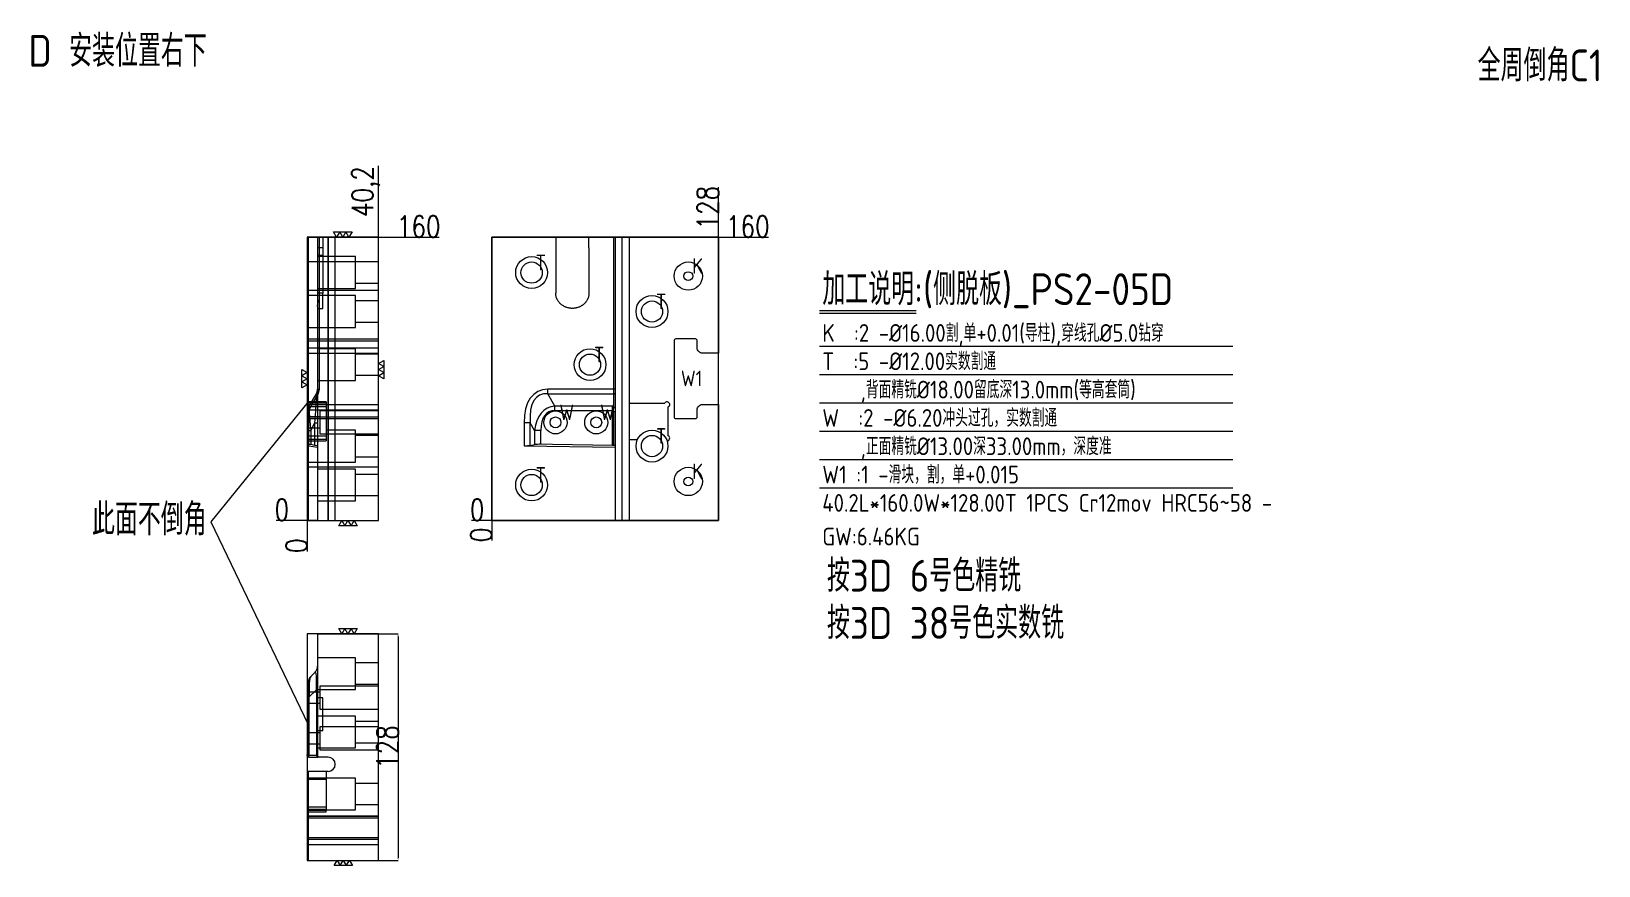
# Model space of a CAD drawing. Header units: millimetres. Extents: x 10707 to 11593, y 29039 to 29510.
import ezdxf

# ---------------------------------------------------------------- set-up
doc = ezdxf.new("R2010")
doc.units = ezdxf.units.MM
doc.linetypes.add('DASHED', pattern=[0])
doc.layers.add('DIE', color=20, linetype='Continuous', lineweight=20)
doc.layers.add('DIM', color=4, linetype='Continuous', lineweight=20)
doc.layers.add('PS2', color=7, linetype='Continuous')
doc.layers.add('PS2_W', color=1, linetype='Continuous')
doc.styles.add('gbenor', font='gbenor.shx', dxfattribs={"bigfont": 'gbcbig.shx'})
doc.styles.add('TXT', font='txt.shx', dxfattribs={"width": 0.8, "bigfont": 'ctxt.shx'})
doc.dimstyles.new('零件', dxfattribs={"dimscale": 1.5, "dimtxt": 8, "dimasz": 1, "dimexe": 0, "dimexo": 0, "dimgap": 0, "dimtad": 1, "dimtxsty": 'TXT', "dimcen": 0, "dimclrd": 252, "dimclre": 252, "dimclrt": 4, "dimazin": 3, "dimtp": 0.001, "dimtm": 0.001, "dimtfac": 1, "dimtmove": 0, "dimatfit": 3, "dimlwd": 5, "dimlwe": 5})

# ---------------------------------------------------------------- blocks, each defined once
blk = doc.blocks.new('*D1107')
at = {"layer": 'Defpoints', "color": 0}
for p in [(10903.45, 29393.58), (10914.55, 29393.58), (10863.25, 29233.58)]:
    blk.add_point(p, dxfattribs=at)
at = {"layer": 'DIM', "color": 252, "lineweight": 5}
blk.add_line((10903.45, 29393.58), (10937.86, 29393.58), dxfattribs=at)
at = {"layer": 'DIM', "color": 4, "lineweight": 5, "insert": (10926.2, 29399.58), "char_height": 12, "attachment_point": 5, "style": 'TXT'}
blk.add_mtext('160', dxfattribs=at)
blk = doc.blocks.new('*D1108')
at = {"layer": 'Defpoints', "color": 0}
for p in [(10852.15, 29233.58), (10863.25, 29233.58), (10863.25, 29233.58)]:
    blk.add_point(p, dxfattribs=at)
at = {"layer": 'DIM', "color": 252, "lineweight": 5}
blk.add_line((10863.25, 29233.58), (10845.75, 29233.58), dxfattribs=at)
at = {"layer": 'DIM', "color": 4, "lineweight": 5, "insert": (10848.95, 29239.58), "char_height": 12, "attachment_point": 5, "style": 'TXT'}
blk.add_mtext('0', dxfattribs=at)
blk = doc.blocks.new('*D1109')
at = {"layer": 'Defpoints', "color": 0}
for p in [(10863.25, 29233.58), (10863.25, 29233.58), (10863.25, 29222.48)]:
    blk.add_point(p, dxfattribs=at)
at = {"layer": 'DIM', "color": 252, "lineweight": 5}
blk.add_line((10863.25, 29233.58), (10863.25, 29216.08), dxfattribs=at)
at = {"layer": 'DIM', "color": 4, "lineweight": 5, "insert": (10857.25, 29219.28), "char_height": 12, "attachment_point": 5, "rotation": 90, "style": 'TXT'}
blk.add_mtext('0', dxfattribs=at)
blk = doc.blocks.new('*D1110')
at = {"layer": 'Defpoints', "color": 0}
for p in [(10903.45, 29404.68), (10903.45, 29393.58), (10863.25, 29233.58)]:
    blk.add_point(p, dxfattribs=at)
at = {"layer": 'DIM', "color": 252, "lineweight": 5}
for p, q in [((10903.45, 29401.68), (10903.45, 29433.94)), ((10903.45, 29398.68), (10903.45, 29401.68)), ((10903.45, 29393.58), (10903.45, 29398.68))]:
    blk.add_line(p, q, dxfattribs=at)
at = {"layer": 'DIM', "color": 4, "lineweight": 5, "insert": (10896.3, 29419.31), "char_height": 12, "attachment_point": 5, "rotation": 90, "style": 'TXT'}
blk.add_mtext('40,2', dxfattribs=at)
blk = doc.blocks.new('*D1111')
at = {"layer": 'Defpoints', "color": 0}
for p in [(10903.45, 29169.58), (10903.45, 29041.58), (10914.55, 29041.58)]:
    blk.add_point(p, dxfattribs=at)
at = {"layer": 'DIM', "color": 252, "lineweight": 5}
for p, q in [((10903.45, 29169.58), (10914.55, 29169.58)), ((10914.55, 29168.08), (10914.55, 29043.08)), ((10903.45, 29041.58), (10914.55, 29041.58))]:
    blk.add_line(p, q, dxfattribs=at)
at = {"layer": 'DIM', "color": 252}
for points in [[(10914.8, 29168.08), (10914.3, 29168.08), (10914.55, 29169.58)], [(10914.3, 29043.08), (10914.8, 29043.08), (10914.55, 29041.58)]]:
    blk.add_solid(points, dxfattribs=at)
at = {"layer": 'DIM', "color": 4, "lineweight": 5, "insert": (10908.55, 29105.58), "char_height": 12, "attachment_point": 5, "rotation": 90, "style": 'TXT'}
blk.add_mtext('128', dxfattribs=at)
blk = doc.blocks.new('*D1112')
at = {"layer": 'Defpoints', "color": 0}
for p in [(11095.45, 29393.58), (11100.45, 29393.58), (10967.45, 29233.58)]:
    blk.add_point(p, dxfattribs=at)
at = {"layer": 'DIM', "color": 252, "lineweight": 5}
blk.add_line((11095.45, 29393.58), (11123.76, 29393.58), dxfattribs=at)
at = {"layer": 'DIM', "color": 4, "lineweight": 5, "insert": (11112.1, 29399.58), "char_height": 12, "attachment_point": 5, "style": 'TXT'}
blk.add_mtext('160', dxfattribs=at)
blk = doc.blocks.new('*D1113')
at = {"layer": 'Defpoints', "color": 0}
for p in [(10962.45, 29233.58), (10967.45, 29233.58), (10967.45, 29233.58)]:
    blk.add_point(p, dxfattribs=at)
at = {"layer": 'DIM', "color": 252, "lineweight": 5}
blk.add_line((10967.45, 29233.58), (10956.05, 29233.58), dxfattribs=at)
at = {"layer": 'DIM', "color": 4, "lineweight": 5, "insert": (10959.25, 29239.58), "char_height": 12, "attachment_point": 5, "style": 'TXT'}
blk.add_mtext('0', dxfattribs=at)
blk = doc.blocks.new('*D1114')
at = {"layer": 'Defpoints', "color": 0}
for p in [(10967.45, 29233.58), (10967.45, 29233.58), (10967.45, 29228.58)]:
    blk.add_point(p, dxfattribs=at)
at = {"layer": 'DIM', "color": 252, "lineweight": 5}
blk.add_line((10967.45, 29233.58), (10967.45, 29222.18), dxfattribs=at)
at = {"layer": 'DIM', "color": 4, "lineweight": 5, "insert": (10961.45, 29225.38), "char_height": 12, "attachment_point": 5, "rotation": 90, "style": 'TXT'}
blk.add_mtext('0', dxfattribs=at)
blk = doc.blocks.new('*D1115')
at = {"layer": 'Defpoints', "color": 0}
for p in [(11095.45, 29398.58), (11095.45, 29393.58), (10967.45, 29233.58)]:
    blk.add_point(p, dxfattribs=at)
at = {"layer": 'DIM', "color": 252, "lineweight": 5}
blk.add_line((11095.45, 29393.58), (11095.45, 29421.9), dxfattribs=at)
at = {"layer": 'DIM', "color": 4, "lineweight": 5, "insert": (11089.45, 29410.24), "char_height": 12, "attachment_point": 5, "rotation": 90, "style": 'TXT'}
blk.add_mtext('128', dxfattribs=at)

msp = doc.modelspace()

# ---------------------------------------------------------------- linework, layer by layer
at = {"layer": 'DIE', "color": 4, "linetype": 'Continuous', "lineweight": 5, "ltscale": 0.2}
for p, q in [((10863.747, 29300.532), (10808.792, 29232.696)), ((10808.792, 29232.696), (10863.747, 29118.272))]:
    msp.add_line(p, q, dxfattribs=at)
at = {"layer": 'DIE', "color": 1, "linetype": 'Continuous', "lineweight": 5}
for points in [[(10888.544, 29396.583), (10886.812, 29393.583), (10885.08, 29396.583), (10883.348, 29393.583), (10881.616, 29396.583), (10879.883, 29393.583), (10878.151, 29396.583), (10888.544, 29396.583)], [(10860.247, 29318.779), (10863.247, 29317.047), (10860.247, 29315.315), (10863.247, 29313.583), (10860.247, 29311.851), (10863.247, 29310.119), (10860.247, 29308.387), (10860.247, 29318.779)], [(10906.448, 29313.583), (10903.448, 29315.315), (10906.448, 29317.047), (10903.448, 29318.779), (10906.448, 29320.511), (10903.448, 29322.243), (10906.448, 29323.975), (10906.448, 29313.583)], [(10881.076, 29230.583), (10882.808, 29233.583), (10884.541, 29230.583), (10886.273, 29233.583), (10888.005, 29230.583), (10889.737, 29233.583), (10891.469, 29230.583), (10881.076, 29230.583)], [(10891.469, 29172.583), (10889.737, 29169.583), (10888.005, 29172.583), (10886.273, 29169.583), (10884.541, 29172.583), (10882.808, 29169.583), (10881.076, 29172.583), (10891.469, 29172.583)], [(10878.401, 29038.583), (10880.133, 29041.583), (10881.866, 29038.583), (10883.598, 29041.583), (10885.33, 29038.583), (10887.062, 29041.583), (10888.794, 29038.583), (10878.401, 29038.583)]]:
    msp.add_lwpolyline(points, close=True, dxfattribs=at)
at = {"layer": 'DIM', "color": 8, "linetype": 'Continuous', "lineweight": 5}
for p, q in [((11152.648, 29352.083), (11207.08, 29352.083)), ((11152.648, 29350.583), (11207.08, 29350.583)), ((11152.648, 29332.083), (11385.928, 29332.083)), ((11152.648, 29316.083), (11385.928, 29316.083)), ((11152.648, 29300.083), (11385.928, 29300.083)), ((11152.648, 29284.083), (11385.928, 29284.083)), ((11152.648, 29268.083), (11385.928, 29268.083)), ((11152.648, 29252.083), (11385.928, 29252.083))]:
    msp.add_line(p, q, dxfattribs=at)
at = {"layer": 'DIM', "color": 252, "linetype": 'DASHED', "lineweight": 5, "ltscale": 0.492468}
for points in [[(10863.247, 29233.583), (10903.448, 29233.583), (10903.448, 29393.583), (10863.247, 29393.583)], [(10863.247, 29041.583), (10903.448, 29041.583), (10903.448, 29169.583), (10863.247, 29169.583)]]:
    msp.add_lwpolyline(points, close=True, dxfattribs=at)
at = {"layer": 'DIM', "color": 252, "linetype": 'DASHED', "lineweight": 5}
msp.add_lwpolyline([(10967.448, 29393.583), (10967.448, 29233.583), (11095.448, 29233.583), (11095.448, 29393.583)], close=True, dxfattribs=at)
at = {"layer": 'PS2', "color": 2, "linetype": 'Continuous', "lineweight": 5}
for p, q in [((10863.747, 29393.583), (10869.098, 29393.583)), ((10863.747, 29393.583), (10863.747, 29299.739)), ((10869.097, 29393.583), (10903.448, 29393.583)), ((10869.097, 29393.583), (10869.097, 29360.119)), ((10903.448, 29233.583), (10903.448, 29393.583)), ((10967.448, 29393.583), (11095.448, 29393.583)), ((10967.448, 29233.583), (10967.448, 29393.583)), ((11095.448, 29393.583), (11095.448, 29328.083)), ((10869.097, 29360.119), (10869.097, 29290.539)), ((10863.747, 29297.709), (10863.747, 29299.739)), ((10865.302, 29299.739), (10863.747, 29299.739)), ((10864.417, 29298.207), (10868.428, 29305.153)), ((11095.448, 29299.083), (11095.448, 29233.583)), ((10863.247, 29294.841), (10863.247, 29275.963)), ((10863.747, 29297.709), (10863.747, 29297.02)), ((10864.13, 29297.709), (10863.747, 29297.709)), ((10863.747, 29284.466), (10863.747, 29295.707)), ((10863.917, 29297.341), (10864.417, 29298.207)), ((10869.097, 29290.539), (10869.097, 29233.583)), ((10863.747, 29276.582), (10863.747, 29284.466)), ((10863.247, 29275.955), (10863.247, 29275.963)), ((10863.747, 29275.875), (10863.247, 29275.963)), ((10863.747, 29276.468), (10863.747, 29276.582)), ((10863.747, 29276.466), (10863.747, 29276.468)), ((10863.747, 29275.875), (10863.747, 29276.466)), ((10863.747, 29275.851), (10863.747, 29233.583)), ((10864.247, 29275.761), (10869.097, 29274.906)), ((10867.633, 29276), (10865.212, 29276.385)), ((10869.098, 29233.583), (10863.747, 29233.583)), ((10869.097, 29233.583), (10903.448, 29233.583)), ((11095.448, 29233.583), (10967.448, 29233.583)), ((10869.097, 29169.583), (10903.448, 29169.583)), ((10869.097, 29169.583), (10869.097, 29099.853)), ((10903.448, 29041.583), (10903.448, 29169.583)), ((10863.747, 29135.306), (10863.747, 29141.825)), ((10867.633, 29147.781), (10865.212, 29145.36)), ((10863.747, 29135.191), (10863.747, 29135.306)), ((10863.747, 29101.353), (10863.747, 29135.191)), ((10863.247, 29100.853), (10863.247, 29101.353)), ((10863.747, 29101.353), (10863.247, 29101.353)), ((10864.247, 29099.853), (10869.097, 29099.853)), ((10875.097, 29099.853), (10869.097, 29099.853)), ((10875.097, 29091.853), (10863.747, 29091.853)), ((10863.747, 29091.853), (10863.747, 29041.583)), ((10863.747, 29041.583), (10903.448, 29041.583))]:
    msp.add_line(p, q, dxfattribs=at)
at = {"layer": 'PS2', "color": 155, "linetype": 'DASHED', "lineweight": 5, "ltscale": 0.492468}
for p, q in [((10872.097, 29387.497), (10869.097, 29387.497)), ((10870.097, 29307.653), (10870.097, 29393.583)), ((10875.097, 29233.583), (10875.097, 29393.583)), ((10875.097, 29393.583), (10875.097, 29233.583)), ((11036.178, 29393.583), (11036.178, 29307.653)), ((10872.097, 29383.14), (10869.097, 29383.14)), ((10863.747, 29335.083), (10903.448, 29335.083)), ((10863.747, 29335.083), (10903.448, 29335.083)), ((10863.747, 29331.083), (10903.448, 29331.083)), ((10869.097, 29307.653), (10870.097, 29307.653)), ((10999.144, 29305.153), (10999.144, 29307.653)), ((11036.178, 29307.653), (10999.144, 29307.653)), ((11037.178, 29307.653), (11036.178, 29307.653)), ((10864.783, 29296.841), (10869.294, 29304.653)), ((10868.428, 29305.153), (10869.294, 29304.653)), ((10999.144, 29305.153), (11036.178, 29305.153)), ((11003.155, 29298.207), (10999.144, 29305.153)), ((11036.178, 29305.153), (11036.178, 29297.341)), ((10863.247, 29294.841), (10864.247, 29294.841)), ((10863.747, 29296.083), (10903.448, 29296.083)), ((10863.747, 29292.083), (10903.448, 29292.083)), ((10863.747, 29292.083), (10903.448, 29292.083)), ((10863.917, 29297.341), (10864.783, 29296.841)), ((10864.247, 29275.761), (10864.247, 29294.841)), ((11035.678, 29298.207), (11003.155, 29298.207)), ((11003.155, 29295.707), (11003.155, 29298.207)), ((11003.155, 29295.707), (11035.678, 29295.707)), ((11036.178, 29297.341), (11035.678, 29297.341)), ((11035.678, 29294.841), (11036.178, 29294.841)), ((11036.178, 29294.841), (11036.178, 29297.341)), ((11036.178, 29294.841), (11036.178, 29275.955)), ((11037.178, 29294.841), (11036.178, 29294.841)), ((10989.249, 29288.659), (10985.714, 29288.659)), ((10985.714, 29288.659), (10985.714, 29275.804)), ((10989.249, 29276), (10989.249, 29288.659)), ((10991.67, 29284.466), (10989.249, 29288.659)), ((10995.206, 29284.466), (10991.67, 29284.466)), ((10991.67, 29284.466), (10991.67, 29276.385)), ((10995.206, 29276.582), (10995.206, 29284.466)), ((10863.747, 29133.876), (10864.417, 29133.876)), ((10864.417, 29133.876), (10868.428, 29137.886)), ((10864.417, 29101.353), (10864.417, 29133.876)), ((10868.428, 29137.886), (10868.428, 29100.853)), ((10869.097, 29137.886), (10868.428, 29137.886)), ((10863.247, 29100.853), (10863.917, 29100.853)), ((10863.917, 29100.853), (10863.917, 29101.353)), ((10868.428, 29100.853), (10863.917, 29100.853)), ((10863.747, 29065.553), (10903.448, 29065.553)), ((10863.747, 29065.553), (10903.448, 29065.553)), ((10863.747, 29054.553), (10903.448, 29054.553)), ((10863.747, 29054.553), (10903.448, 29054.553)), ((10863.747, 29050.553), (10903.448, 29050.553)), ((10863.747, 29050.553), (10903.448, 29050.553))]:
    msp.add_line(p, q, dxfattribs=at)
at = {"layer": 'PS2', "color": 31, "linetype": 'DASHED', "lineweight": 5, "ltscale": 0.492468}
for p, q in [((10872.097, 29393.583), (10872.097, 29383.14)), ((11003.572, 29393.583), (11003.572, 29383.14)), ((11022.383, 29387.497), (11022.383, 29393.583)), ((11022.383, 29387.497), (11022.383, 29361.958)), ((10872.097, 29383.14), (10872.097, 29361.958)), ((11003.572, 29383.14), (11003.572, 29361.958)), ((10872.097, 29361.958), (10869.097, 29361.958)), ((10869.097, 29353.359), (10872.097, 29353.359)), ((10869.097, 29353.359), (10869.097, 29353.359)), ((10872.097, 29133.458), (10869.097, 29133.458)), ((10872.097, 29114.648), (10869.097, 29114.648))]:
    msp.add_line(p, q, dxfattribs=at)
at = {"layer": 'PS2', "color": 2, "linetype": 'DASHED', "lineweight": 5, "ltscale": 0.492468}
for p, q in [((10879.097, 29233.583), (10879.097, 29393.583)), ((11037.178, 29393.583), (11037.178, 29233.583)), ((11041.178, 29233.583), (11041.178, 29393.583)), ((11045.178, 29233.583), (11045.178, 29393.583)), ((10890.448, 29382.584), (10869.097, 29382.584)), ((10890.448, 29364.582), (10890.448, 29382.584)), ((10869.097, 29364.582), (10890.448, 29364.582)), ((10890.448, 29360.584), (10863.747, 29360.584)), ((10890.448, 29342.582), (10890.448, 29360.584)), ((10863.747, 29342.582), (10890.448, 29342.582)), ((10890.448, 29330.584), (10869.097, 29330.584)), ((10890.448, 29312.582), (10890.448, 29330.584)), ((10869.097, 29312.582), (10890.448, 29312.582)), ((10873.947, 29300.532), (10863.747, 29300.532)), ((10873.947, 29299.739), (10865.302, 29299.739)), ((10873.947, 29300.532), (10873.947, 29299.739)), ((10873.947, 29299.739), (10873.947, 29279.339)), ((11045.178, 29299.739), (11065.148, 29299.739)), ((10863.747, 29297.02), (10863.747, 29295.707)), ((10873.947, 29297.709), (10864.13, 29297.709)), ((10903.448, 29295.458), (10870.448, 29295.458)), ((10870.448, 29295.458), (10870.448, 29288.958)), ((11035.678, 29295.707), (11035.678, 29298.207)), ((11035.678, 29275.875), (11035.678, 29295.707)), ((11067.178, 29281.369), (11067.178, 29297.709)), ((10863.747, 29281.369), (10873.947, 29281.369)), ((10870.448, 29288.958), (10870.448, 29282.458)), ((10870.448, 29282.458), (10903.448, 29282.458)), ((10890.448, 29284.584), (10873.947, 29284.584)), ((10890.448, 29266.582), (10890.448, 29284.584)), ((10873.947, 29279.339), (10863.747, 29279.339)), ((10863.747, 29278.546), (10873.947, 29278.546)), ((10863.747, 29275.875), (10863.747, 29275.851)), ((10873.947, 29279.339), (10873.947, 29278.546)), ((10985.714, 29275.804), (11037.178, 29274.906)), ((10989.249, 29276), (10991.67, 29276.385)), ((11001.725, 29276.468), (10995.206, 29276.582)), ((11001.84, 29276.466), (11001.725, 29276.468)), ((11035.678, 29275.875), (11001.84, 29276.466)), ((11036.178, 29275.955), (11035.678, 29275.963)), ((11045.178, 29279.339), (11049.798, 29279.339)), ((10863.747, 29266.582), (10890.448, 29266.582)), ((10890.448, 29262.584), (10869.097, 29262.584)), ((10890.448, 29244.582), (10890.448, 29262.584)), ((10869.097, 29244.582), (10890.448, 29244.582)), ((10890.448, 29156.054), (10869.097, 29156.054)), ((10890.448, 29138.052), (10890.448, 29156.054)), ((10903.448, 29140.053), (10870.448, 29140.053)), ((10870.448, 29140.053), (10870.448, 29127.053)), ((10869.097, 29138.052), (10890.448, 29138.052)), ((10890.448, 29123.054), (10869.097, 29123.054)), ((10870.448, 29127.053), (10903.448, 29127.053)), ((10890.448, 29105.052), (10890.448, 29123.054)), ((10903.448, 29117.053), (10870.448, 29117.053)), ((10870.448, 29117.053), (10870.448, 29104.053)), ((10869.097, 29105.052), (10890.448, 29105.052)), ((10870.448, 29104.053), (10903.448, 29104.053)), ((10863.247, 29101.353), (10863.247, 29101.353)), ((10863.247, 29100.853), (10863.247, 29100.853)), ((10863.747, 29101.353), (10864.417, 29101.353)), ((10863.747, 29101.353), (10863.747, 29101.353)), ((10864.247, 29099.853), (10864.247, 29099.853)), ((10869.097, 29100.853), (10869.097, 29100.853)), ((10869.097, 29099.853), (10869.097, 29099.853)), ((10870.097, 29099.853), (10870.097, 29099.853)), ((10875.097, 29099.853), (10875.097, 29099.853)), ((10879.097, 29095.853), (10879.097, 29095.853)), ((10890.448, 29088.054), (10863.747, 29088.054)), ((10873.947, 29087.233), (10863.747, 29087.233)), ((10873.947, 29091.853), (10873.947, 29087.233)), ((10873.947, 29087.233), (10873.947, 29070.554)), ((10890.448, 29070.052), (10890.448, 29088.054)), ((10863.747, 29071.883), (10873.947, 29071.883)), ((10863.747, 29070.554), (10873.947, 29070.554)), ((10863.747, 29070.052), (10890.448, 29070.052)), ((10863.747, 29069.853), (10873.947, 29069.853)), ((10863.747, 29069.06), (10873.947, 29069.06)), ((10873.947, 29069.06), (10873.947, 29070.554)), ((10863.747, 29041.583), (10863.747, 29041.583)), ((10903.448, 29041.583), (10903.448, 29041.583))]:
    msp.add_line(p, q, dxfattribs=at)
at = {"layer": 'PS2', "color": 155, "linetype": 'Continuous', "lineweight": 5}
for p, q in [((10863.747, 29284.466), (10865.212, 29284.466)), ((10865.212, 29284.466), (10867.633, 29288.659)), ((10865.212, 29284.466), (10865.212, 29276.385)), ((10867.633, 29276), (10867.633, 29288.659)), ((10867.633, 29288.659), (10869.097, 29288.659))]:
    msp.add_line(p, q, dxfattribs=at)
at = {"layer": 'PS2', "color": 1, "linetype": 'Continuous', "lineweight": 5}
msp.add_lwpolyline([(11095.448, 29328.083), (11086.478, 29328.083, -0.4142136), (11083.478, 29331.083), (11083.478, 29335.083, 0.4142136), (11082.478, 29336.083), (11071.478, 29336.083, 0.4142136), (11070.478, 29335.083), (11070.478, 29292.083, 0.4142136), (11071.478, 29291.083), (11082.478, 29291.083, 0.4142136), (11083.478, 29292.083), (11083.478, 29296.083, -0.4142136), (11086.478, 29299.083), (11095.448, 29299.083)], format="xyb", dxfattribs=at)
at = {"layer": 'PS2', "color": 2, "linetype": 'DASHED', "lineweight": 5, "ltscale": 0.492468}
for centre in [(10989.978, 29373.583), (11057.978, 29351.583), (11022.978, 29321.583), (11057.978, 29275.583), (10989.978, 29253.583)]:
    msp.add_circle(centre, 9.001, dxfattribs=at)
at = {"layer": 'PS2', "color": 1, "linetype": 'Continuous', "lineweight": 5}
for centre, radius in [((10989.978, 29373.583), 6.001), ((11078.448, 29371.583), 8), ((11057.978, 29351.583), 6.001), ((11022.978, 29321.583), 6.001), ((11003.478, 29288.958), 3.1), ((11026.478, 29288.958), 3.1), ((11057.978, 29275.583), 6.001), ((11078.448, 29255.583), 8), ((10989.978, 29253.583), 6.001)]:
    msp.add_circle(centre, radius, dxfattribs=at)
at = {"layer": 'PS2', "color": 42, "linetype": 'Continuous', "lineweight": 5}
for centre in [(11078.448, 29371.583), (11078.448, 29255.583)]:
    msp.add_circle(centre, 2.5, dxfattribs=at)
at = {"layer": 'PS2', "color": 2, "linetype": 'Continuous', "lineweight": 5}
for centre in [(11003.478, 29288.958), (11026.478, 29288.958)]:
    msp.add_circle(centre, 6.5, dxfattribs=at)
for centre, radius, start, end in [((10864.097, 29307.653), 5, 330, 0), ((10868.247, 29294.841), 5, 150, 180), ((10868.747, 29295.707), 5, 150, 180), ((10864.097, 29151.317), 5, 315, 0), ((10868.747, 29141.825), 5, 135, 180), ((10864.247, 29100.853), 1, 180, 270), ((10875.097, 29095.853), 4, 0.000001, 90), ((10875.097, 29095.853), 4, 270, 0)]:
    msp.add_arc(centre, radius, start, end, dxfattribs=at)
at = {"layer": 'PS2', "color": 155, "linetype": 'DASHED', "lineweight": 5, "ltscale": 0.492468}
for centre, radius, start, end in [((10864.097, 29307.653), 6, 330, 0), ((10868.247, 29294.841), 4, 150, 180)]:
    msp.add_arc(centre, radius, start, end, dxfattribs=at)
at = {"layer": 'PS2', "color": 2, "linetype": 'DASHED', "lineweight": 5, "ltscale": 0.492468}
for centre, radius, start, end in [((11066.471, 29299.032), 1.5, 298.125521, 151.874479), ((11066.471, 29280.046), 1.5, 270.241802, 61.874494), ((10870.097, 29100.853), 1, 180, 270)]:
    msp.add_arc(centre, radius, start, end, dxfattribs=at)
at = {"layer": 'PS2', "color": 155, "linetype": 'DASHED', "lineweight": 5, "ltscale": 0.492468}
for centre, major_axis, ratio, start_param, end_param in [((11020.362, 29258.653), (27.392, -47.444), 0.447214, 2.8889124, 3.8006507), ((11020.362, 29258.653), (-26.274, 45.508), 0.371092, 6.0305051, 6.9422434), ((11036.178, 29304.653), (1, 0), 0.5, 0, 1.5707963), ((11015.712, 29266.707), (-17.33, 30.016), 0.562624, 6.0305051, 6.9422434), ((11015.712, 29266.707), (16.211, -28.079), 0.447214, 2.8889124, 3.8006507), ((11036.178, 29296.841), (-1, 0), 0.5, 3.1415927, 4.712389), ((10864.097, 29116.669), (3.784, 31.232), 0.076306, 5.4684886, 6.3802269), ((10868.747, 29121.319), (-3.256, 24.194), 0.126732, 0.0963703, 1.0081086), ((10864.783, 29100.853), (0, 1), 0.866025, 1.5707963, 3.1415927), ((10869.294, 29100.853), (0, -1), 0.866025, 4.712389, 6.2831853)]:
    msp.add_ellipse(centre, major_axis=major_axis, ratio=ratio, start_param=start_param, end_param=end_param, dxfattribs=at)
at = {"layer": 'PS2', "color": 155, "linetype": 'Continuous', "lineweight": 5}
for centre, major_axis, ratio, start_param, end_param in [((10864.097, 29258.653), (4.375, 46.54), 0.019955, 5.4149436, 6.3266819), ((10868.747, 29266.707), (-4.261, 31.559), 0.042996, 0.0555931, 0.9673314)]:
    msp.add_ellipse(centre, major_axis=major_axis, ratio=ratio, start_param=start_param, end_param=end_param, dxfattribs=at)
at = {"layer": 'PS2', "color": 2, "linetype": 'Continuous', "lineweight": 5}
for centre, major_axis, start_param, end_param in [((10864.247, 29275.778), (-1, 0.176), 0.0029863, 1.5737826), ((10868.747, 29275.7), (-5, 0.882), 5.5007734, 6.2861716), ((10864.097, 29276.686), (-5, 0.882), 2.3591808, 3.1445789)]:
    msp.add_ellipse(centre, major_axis=major_axis, ratio=0.016928, start_param=start_param, end_param=end_param, dxfattribs=at)
at = {"layer": 'PS2', "color": 2, "linetype": 'DASHED', "lineweight": 5, "ltscale": 0.492468}
for centre, major_axis, start_param, end_param in [((10985.714, 29276.686), (-5, 0.09), 1.5739724, 2.3593705), ((10995.206, 29275.7), (-5, 0.09), 4.715565, 5.5009632), ((11036.178, 29275.778), (-1, 0.018), 3.1447687, 4.715565)]:
    msp.add_ellipse(centre, major_axis=major_axis, ratio=0.176298, start_param=start_param, end_param=end_param, dxfattribs=at)
at = {"layer": 'PS2', "color": 31, "linetype": 'DASHED', "lineweight": 5, "ltscale": 0.492468}
for points in [[(10869.097, 29361.889), (10869.097, 29361.912), (10869.097, 29361.935), (10869.097, 29361.958)], [(10869.097, 29360.026), (10869.097, 29360.064), (10869.097, 29360.102), (10869.097, 29360.14)]]:
    msp.add_open_spline(points, degree=3, dxfattribs=at)
for points, knots in [([(10872.097, 29353.359), (10872.097, 29353.359), (10872.097, 29353.359), (10872.097, 29353.359), (10872.097, 29353.362), (10872.097, 29353.372), (10872.097, 29353.376), (10872.097, 29353.385), (10872.097, 29353.391), (10872.097, 29353.423), (10872.097, 29353.461), (10872.097, 29353.562), (10872.097, 29353.624), (10872.097, 29353.774), (10872.097, 29353.861), (10872.097, 29354.011), (10872.097, 29354.064), (10872.097, 29354.149), (10872.097, 29354.178), (10872.097, 29354.238), (10872.097, 29354.268), (10872.097, 29354.425), (10872.097, 29354.562), (10872.097, 29354.857), (10872.097, 29355.017), (10872.097, 29355.358), (10872.097, 29355.539), (10872.097, 29355.83), (10872.097, 29355.93), (10872.097, 29356.059), (10872.097, 29356.085), (10872.097, 29356.137), (10872.097, 29356.164), (10872.097, 29356.243), (10872.097, 29356.297), (10872.097, 29356.567), (10872.097, 29356.791), (10872.097, 29357.257), (10872.097, 29357.499), (10872.097, 29358), (10872.097, 29358.259), (10872.097, 29358.594), (10872.097, 29358.662), (10872.097, 29358.798), (10872.097, 29358.867), (10872.097, 29359.073), (10872.097, 29359.211), (10872.097, 29359.629), (10872.097, 29359.911), (10872.097, 29360.484), (10872.097, 29360.774), (10872.097, 29361.214), (10872.097, 29361.362), (10872.097, 29361.66), (10872.097, 29361.809), (10872.097, 29361.958)], [0, 0, 0, 0, 0.0000805, 0.0000805, 0.031328, 0.031328, 0.0469517, 0.0469517, 0.0625755, 0.0625755, 0.1250704, 0.1250704, 0.1875654, 0.1875654, 0.2500604, 0.2500604, 0.2813079, 0.2813079, 0.2969316, 0.2969316, 0.3125553, 0.3125553, 0.3750503, 0.3750503, 0.4375453, 0.4375453, 0.5000403, 0.5000403, 0.5312877, 0.5312877, 0.5390996, 0.5390996, 0.5469115, 0.5469115, 0.5625352, 0.5625352, 0.6250302, 0.6250302, 0.6875252, 0.6875252, 0.7500201, 0.7500201, 0.7656439, 0.7656439, 0.7812676, 0.7812676, 0.8125151, 0.8125151, 0.8750101, 0.8750101, 0.937505, 0.937505, 0.9687525, 0.9687525, 1, 1, 1, 1]), ([(11022.383, 29361.958), (11022.383, 29361.66), (11022.366, 29361.365), (11022.301, 29360.782), (11022.252, 29360.493), (11022.123, 29359.922), (11022.043, 29359.639), (11021.922, 29359.29), (11021.885, 29359.185), (11021.845, 29359.081), (11021.818, 29359.012), (11021.804, 29358.977), (11021.734, 29358.805), (11021.674, 29358.669), (11021.485, 29358.268), (11021.345, 29358.009), (11021.039, 29357.507), (11020.873, 29357.264), (11020.648, 29356.97), (11020.603, 29356.911), (11020.51, 29356.796), (11020.462, 29356.738), (11020.318, 29356.568), (11020.219, 29356.457), (11019.916, 29356.134), (11019.704, 29355.929), (11019.261, 29355.542), (11019.03, 29355.36), (11018.67, 29355.102), (11018.547, 29355.018), (11018.36, 29354.897), (11018.297, 29354.858), (11018.171, 29354.78), (11018.107, 29354.742), (11017.787, 29354.556), (11017.525, 29354.419), (11016.992, 29354.171), (11016.72, 29354.06), (11016.166, 29353.86), (11015.884, 29353.772), (11015.525, 29353.678), (11015.453, 29353.66), (11015.308, 29353.625), (11015.092, 29353.575), (11014.874, 29353.533), (11014.439, 29353.458), (11013.856, 29353.384), (11013.269, 29353.359), (11012.826, 29353.359), (11012.679, 29353.362), (11012.457, 29353.372), (11012.383, 29353.376), (11012.235, 29353.385), (11012.161, 29353.391), (11011.791, 29353.423), (11011.498, 29353.461), (11010.919, 29353.562), (11010.633, 29353.624), (11010.066, 29353.774), (11009.786, 29353.861), (11009.37, 29354.011), (11009.232, 29354.064), (11009.027, 29354.149), (11008.958, 29354.178), (11008.822, 29354.238), (11008.755, 29354.268), (11008.419, 29354.425), (11008.158, 29354.562), (11007.651, 29354.857), (11007.405, 29355.017), (11006.929, 29355.358), (11006.698, 29355.539), (11006.365, 29355.83), (11006.256, 29355.93), (11006.122, 29356.059), (11006.096, 29356.085), (11006.043, 29356.137), (11006.017, 29356.164), (11005.938, 29356.243), (11005.887, 29356.297), (11005.634, 29356.567), (11005.443, 29356.791), (11005.087, 29357.257), (11004.922, 29357.499), (11004.616, 29358), (11004.476, 29358.259), (11004.317, 29358.594), (11004.286, 29358.662), (11004.226, 29358.798), (11004.197, 29358.867), (11004.113, 29359.073), (11004.061, 29359.211), (11003.916, 29359.629), (11003.835, 29359.911), (11003.705, 29360.484), (11003.656, 29360.774), (11003.606, 29361.214), (11003.593, 29361.362), (11003.577, 29361.66), (11003.572, 29361.809), (11003.572, 29361.958)], [0, 0, 0, 0, 0.03125, 0.03125, 0.0625, 0.0625, 0.09375, 0.09375, 0.1015625, 0.1054688, 0.1054688, 0.109375, 0.109375, 0.125, 0.125, 0.15625, 0.15625, 0.1875, 0.1875, 0.1953125, 0.1953125, 0.203125, 0.203125, 0.21875, 0.21875, 0.25, 0.25, 0.28125, 0.28125, 0.296875, 0.296875, 0.3046875, 0.3046875, 0.3125, 0.3125, 0.34375, 0.34375, 0.375, 0.375, 0.40625, 0.40625, 0.4140625, 0.4140625, 0.421875, 0.4375, 0.4375, 0.46875, 0.5, 0.5, 0.515625, 0.515625, 0.5234375, 0.5234375, 0.53125, 0.53125, 0.5625, 0.5625, 0.59375, 0.59375, 0.625, 0.625, 0.640625, 0.640625, 0.6484375, 0.6484375, 0.65625, 0.65625, 0.6875, 0.6875, 0.71875, 0.71875, 0.75, 0.75, 0.765625, 0.765625, 0.7695312, 0.7695312, 0.7734375, 0.7734375, 0.78125, 0.78125, 0.8125, 0.8125, 0.84375, 0.84375, 0.875, 0.875, 0.8828125, 0.8828125, 0.890625, 0.890625, 0.90625, 0.90625, 0.9375, 0.9375, 0.96875, 0.96875, 0.984375, 0.984375, 1, 1, 1, 1]), ([(10872.097, 29114.648), (10872.097, 29114.648), (10872.097, 29114.665), (10872.097, 29114.73), (10872.097, 29114.779), (10872.097, 29114.908), (10872.097, 29114.988), (10872.097, 29115.109), (10872.097, 29115.146), (10872.097, 29115.186), (10872.097, 29115.213), (10872.097, 29115.227), (10872.097, 29115.297), (10872.097, 29115.357), (10872.097, 29115.546), (10872.097, 29115.686), (10872.097, 29115.992), (10872.097, 29116.158), (10872.097, 29116.382), (10872.097, 29116.428), (10872.097, 29116.521), (10872.097, 29116.568), (10872.097, 29116.713), (10872.097, 29116.811), (10872.097, 29117.115), (10872.097, 29117.327), (10872.097, 29117.77), (10872.097, 29118.001), (10872.097, 29118.361), (10872.097, 29118.483), (10872.097, 29118.67), (10872.097, 29118.733), (10872.097, 29118.86), (10872.097, 29118.924), (10872.097, 29119.244), (10872.097, 29119.505), (10872.097, 29120.039), (10872.097, 29120.311), (10872.097, 29120.865), (10872.097, 29121.147), (10872.097, 29121.506), (10872.097, 29121.578), (10872.097, 29121.722), (10872.097, 29121.939), (10872.097, 29122.156), (10872.097, 29122.592), (10872.097, 29123.175), (10872.097, 29123.762), (10872.097, 29124.204), (10872.097, 29124.352), (10872.097, 29124.574), (10872.097, 29124.648), (10872.097, 29124.796), (10872.097, 29124.87), (10872.097, 29125.24), (10872.097, 29125.532), (10872.097, 29126.111), (10872.097, 29126.398), (10872.097, 29126.965), (10872.097, 29127.245), (10872.097, 29127.661), (10872.097, 29127.799), (10872.097, 29128.004), (10872.097, 29128.072), (10872.097, 29128.208), (10872.097, 29128.276), (10872.097, 29128.612), (10872.097, 29128.873), (10872.097, 29129.38), (10872.097, 29129.626), (10872.097, 29130.102), (10872.097, 29130.332), (10872.097, 29130.666), (10872.097, 29130.775), (10872.097, 29130.908), (10872.097, 29130.935), (10872.097, 29130.988), (10872.097, 29131.014), (10872.097, 29131.092), (10872.097, 29131.144), (10872.097, 29131.397), (10872.097, 29131.587), (10872.097, 29131.943), (10872.097, 29132.109), (10872.097, 29132.415), (10872.097, 29132.555), (10872.097, 29132.714), (10872.097, 29132.745), (10872.097, 29132.805), (10872.097, 29132.834), (10872.097, 29132.918), (10872.097, 29132.97), (10872.097, 29133.115), (10872.097, 29133.195), (10872.097, 29133.326), (10872.097, 29133.375), (10872.097, 29133.425), (10872.097, 29133.437), (10872.097, 29133.454), (10872.097, 29133.458), (10872.097, 29133.458)], [0, 0, 0, 0, 0.03125, 0.03125, 0.0625, 0.0625, 0.09375, 0.09375, 0.1015625, 0.1054688, 0.1054688, 0.109375, 0.109375, 0.125, 0.125, 0.15625, 0.15625, 0.1875, 0.1875, 0.1953125, 0.1953125, 0.203125, 0.203125, 0.21875, 0.21875, 0.25, 0.25, 0.28125, 0.28125, 0.296875, 0.296875, 0.3046875, 0.3046875, 0.3125, 0.3125, 0.34375, 0.34375, 0.375, 0.375, 0.40625, 0.40625, 0.4140625, 0.4140625, 0.421875, 0.4375, 0.4375, 0.46875, 0.5, 0.5, 0.515625, 0.515625, 0.5234375, 0.5234375, 0.53125, 0.53125, 0.5625, 0.5625, 0.59375, 0.59375, 0.625, 0.625, 0.640625, 0.640625, 0.6484375, 0.6484375, 0.65625, 0.65625, 0.6875, 0.6875, 0.71875, 0.71875, 0.75, 0.75, 0.765625, 0.765625, 0.7695312, 0.7695312, 0.7734375, 0.7734375, 0.78125, 0.78125, 0.8125, 0.8125, 0.84375, 0.84375, 0.875, 0.875, 0.8828125, 0.8828125, 0.890625, 0.890625, 0.90625, 0.90625, 0.9375, 0.9375, 0.96875, 0.96875, 0.984375, 0.984375, 1, 1, 1, 1])]:
    msp.add_open_spline(points, degree=3, knots=knots, dxfattribs=at)
at = {"layer": 'PS2', "color": 2, "linetype": 'DASHED', "lineweight": 5, "ltscale": 0.492468}
for points, knots in [([(10869.097, 29354.359), (10869.097, 29354.364), (10869.097, 29354.373), (10869.097, 29354.386), (10869.098, 29354.399), (10869.098, 29354.411), (10869.098, 29354.422), (10869.098, 29354.433), (10869.098, 29354.442), (10869.098, 29354.452), (10869.098, 29354.46), (10869.098, 29354.468), (10869.098, 29354.476), (10869.098, 29354.483), (10869.098, 29354.491), (10869.098, 29354.498), (10869.099, 29354.505), (10869.099, 29354.526), (10869.099, 29354.559), (10869.101, 29354.609), (10869.102, 29354.662), (10869.104, 29354.719), (10869.106, 29354.777), (10869.109, 29354.836), (10869.112, 29354.896), (10869.115, 29354.956), (10869.119, 29355.016), (10869.123, 29355.074), (10869.127, 29355.132), (10869.132, 29355.19), (10869.137, 29355.246), (10869.142, 29355.302), (10869.146, 29355.344), (10869.149, 29355.372), (10869.15, 29355.387), (10869.152, 29355.402), (10869.154, 29355.417), (10869.155, 29355.432), (10869.157, 29355.447), (10869.158, 29355.462), (10869.16, 29355.479), (10869.162, 29355.498), (10869.165, 29355.519), (10869.167, 29355.54), (10869.17, 29355.563), (10869.173, 29355.586), (10869.176, 29355.609), (10869.179, 29355.632), (10869.182, 29355.657), (10869.185, 29355.682), (10869.189, 29355.708), (10869.192, 29355.734), (10869.196, 29355.76), (10869.2, 29355.786), (10869.204, 29355.812), (10869.208, 29355.84), (10869.212, 29355.868), (10869.216, 29355.896), (10869.221, 29355.926), (10869.226, 29355.955), (10869.231, 29355.986), (10869.236, 29356.017), (10869.241, 29356.048), (10869.247, 29356.079), (10869.252, 29356.112), (10869.258, 29356.144), (10869.264, 29356.178), (10869.271, 29356.213), (10869.277, 29356.248), (10869.284, 29356.284), (10869.292, 29356.32), (10869.299, 29356.356), (10869.306, 29356.393), (10869.314, 29356.43), (10869.322, 29356.468), (10869.331, 29356.507), (10869.34, 29356.547), (10869.349, 29356.587), (10869.358, 29356.628), (10869.368, 29356.67), (10869.378, 29356.712), (10869.389, 29356.754), (10869.399, 29356.798), (10869.41, 29356.841), (10869.422, 29356.885), (10869.434, 29356.93), (10869.446, 29356.975), (10869.458, 29357.02), (10869.471, 29357.066), (10869.484, 29357.112), (10869.497, 29357.159), (10869.511, 29357.206), (10869.526, 29357.255), (10869.541, 29357.304), (10869.556, 29357.353), (10869.572, 29357.403), (10869.588, 29357.454), (10869.605, 29357.505), (10869.622, 29357.556), (10869.64, 29357.608), (10869.658, 29357.66), (10869.677, 29357.713), (10869.696, 29357.767), (10869.716, 29357.82), (10869.735, 29357.873), (10869.755, 29357.925), (10869.774, 29357.975), (10869.794, 29358.026), (10869.814, 29358.077), (10869.832, 29358.121), (10869.843, 29358.149), (10869.848, 29358.159)], [0, 0, 0, 0, 0.0035641, 0.0069626, 0.0101955, 0.0132626, 0.0161639, 0.018852, 0.0213801, 0.0237481, 0.025956, 0.0280438, 0.0299666, 0.0318308, 0.0336995, 0.0355729, 0.037451, 0.0393336, 0.0512054, 0.0632584, 0.077754, 0.0922531, 0.1067518, 0.1222856, 0.1378185, 0.1532784, 0.1685617, 0.1836668, 0.1985934, 0.213341, 0.2279092, 0.2422975, 0.2565057, 0.2603813, 0.2642433, 0.2680916, 0.2719262, 0.2757471, 0.2795559, 0.2834384, 0.2874438, 0.2926537, 0.298058, 0.3036567, 0.3094499, 0.3154375, 0.3213817, 0.327506, 0.3338104, 0.3402949, 0.3469595, 0.3538044, 0.3604231, 0.367202, 0.3741411, 0.3812405, 0.3885, 0.3959198, 0.4034998, 0.41124, 0.4191404, 0.427201, 0.4352736, 0.4435006, 0.4518821, 0.4604181, 0.4692678, 0.4782776, 0.4874473, 0.496777, 0.5062665, 0.5157421, 0.5253718, 0.5351555, 0.545093, 0.555392, 0.565851, 0.57647, 0.5872488, 0.5981873, 0.6092854, 0.6205429, 0.6319346, 0.6434847, 0.655193, 0.6670594, 0.6790837, 0.6910467, 0.7031615, 0.715428, 0.7278459, 0.7406731, 0.7536574, 0.7667985, 0.7800962, 0.7935502, 0.8071601, 0.8209255, 0.8348462, 0.8489218, 0.8631518, 0.8775359, 0.8920737, 0.9067647, 0.9216085, 0.9353491, 0.9492173, 0.9632127, 0.977335, 0.9915837, 1, 1, 1, 1]), ([(10869.097, 29126.411), (10869.097, 29126.391), (10869.097, 29126.364), (10869.097, 29126.336), (10869.097, 29126.329)], [0, 0, 0, 0, 0.7504358, 1, 1, 1, 1])]:
    msp.add_open_spline(points, degree=3, knots=knots, dxfattribs=at)
at = {"layer": 'PS2', "color": 155, "linetype": 'DASHED', "lineweight": 5, "ltscale": 0.492468}
for points, knots in [([(11036.178, 29307.653), (11036.178, 29307.433), (11036.178, 29307.216), (11036.178, 29306.786), (11036.178, 29306.574), (11036.178, 29306.258), (11036.178, 29306.154), (11036.178, 29305.998), (11036.178, 29305.946), (11036.178, 29305.844), (11036.178, 29305.793), (11036.178, 29305.54), (11036.178, 29305.343), (11036.178, 29305.153)], [0, 0, 0, 0, 0.25, 0.25, 0.5, 0.5, 0.625, 0.625, 0.6875, 0.6875, 0.75, 0.75, 1, 1, 1, 1]), ([(10869.097, 29100.853), (10869.097, 29100.853), (10869.083, 29100.853), (10869.027, 29100.853), (10868.984, 29100.853), (10868.9, 29100.853), (10868.869, 29100.853), (10868.816, 29100.853), (10868.797, 29100.853), (10868.759, 29100.853), (10868.739, 29100.853), (10868.634, 29100.853), (10868.537, 29100.853), (10868.428, 29100.853)], [0, 0, 0, 0, 0.2493636, 0.2493636, 0.4995757, 0.4995757, 0.6246818, 0.6246818, 0.6872348, 0.6872348, 0.7497879, 0.7497879, 1, 1, 1, 1])]:
    msp.add_open_spline(points, degree=3, knots=knots, dxfattribs=at)
at = {"layer": 'PS2', "color": 2, "linetype": 'DASHED', "lineweight": 5, "ltscale": 0.492468}
for points in [[(10869.097, 29126.732), (10869.097, 29126.726), (10869.097, 29126.72), (10869.097, 29126.714)], [(10869.097, 29125.915), (10869.097, 29125.873), (10869.097, 29125.832), (10869.097, 29125.79)], [(10869.097, 29124.906), (10869.097, 29124.837), (10869.097, 29124.767), (10869.097, 29124.696)], [(10869.097, 29124.14), (10869.097, 29124.133), (10869.097, 29124.126), (10869.097, 29124.119)], [(10869.097, 29123.238), (10869.097, 29123.212), (10869.097, 29123.186), (10869.097, 29123.16)], [(10869.097, 29123.083), (10869.097, 29123.07), (10869.097, 29123.057), (10869.097, 29123.044)], [(10869.097, 29121.324), (10869.097, 29121.298), (10869.097, 29121.273), (10869.097, 29121.248)]]:
    msp.add_open_spline(points, degree=3, dxfattribs=at)
at = {"layer": 'PS2', "color": 2, "linetype": 'Continuous', "lineweight": 5}
for points, knots in [([(10869.097, 29125.037), (10869.097, 29125.022), (10869.097, 29124.991), (10869.097, 29124.944), (10869.097, 29124.904), (10869.097, 29124.881), (10869.097, 29124.874)], [0, 0, 0, 0, 0.2744048, 0.5720441, 0.8732895, 1, 1, 1, 1]), ([(10869.097, 29124.201), (10869.097, 29124.2), (10869.097, 29124.185), (10869.097, 29124.158), (10869.097, 29124.132), (10869.097, 29124.119)], [0, 0, 0, 0, 0.0594143, 0.5343482, 1, 1, 1, 1]), ([(10869.097, 29123.909), (10869.097, 29123.901), (10869.097, 29123.884), (10869.097, 29123.858), (10869.097, 29123.83), (10869.097, 29123.803), (10869.097, 29123.775), (10869.097, 29123.756), (10869.097, 29123.746), (10869.097, 29123.746)], [0, 0, 0, 0, 0.1513663, 0.3138682, 0.4799809, 0.6497044, 0.8230387, 0.9999841, 1, 1, 1, 1]), ([(10869.097, 29123.087), (10869.097, 29123.08), (10869.097, 29123.068), (10869.097, 29123.05), (10869.097, 29123.033), (10869.097, 29123.016), (10869.097, 29122.999), (10869.097, 29122.982), (10869.097, 29122.968), (10869.097, 29122.96), (10869.097, 29122.958)], [0, 0, 0, 0, 0.1484226, 0.2827195, 0.4158368, 0.5477745, 0.6785324, 0.8072113, 0.951452, 1, 1, 1, 1]), ([(10869.097, 29121.324), (10869.097, 29121.318), (10869.097, 29121.305), (10869.097, 29121.285), (10869.097, 29121.266), (10869.097, 29121.253), (10869.097, 29121.248)], [0, 0, 0, 0, 0.2216731, 0.5077537, 0.7849916, 1, 1, 1, 1])]:
    msp.add_open_spline(points, degree=3, knots=knots, dxfattribs=at)
at = {"layer": 'PS2_W', "color": 1, "linetype": 'DASHED', "lineweight": 5, "ltscale": 0.492468}
for p, q in [((10903.448, 29379.583), (10863.747, 29379.583)), ((10903.448, 29379.584), (10890.448, 29379.584)), ((10863.747, 29363.583), (10903.448, 29363.583)), ((10890.448, 29367.582), (10903.448, 29367.582)), ((10903.448, 29357.584), (10890.448, 29357.584)), ((10890.448, 29345.582), (10903.448, 29345.582)), ((10863.747, 29336.083), (10903.448, 29336.083)), ((10863.747, 29328.083), (10903.448, 29328.083)), ((10903.448, 29327.584), (10890.448, 29327.584)), ((10890.448, 29315.582), (10903.448, 29315.582)), ((10863.747, 29299.083), (10903.448, 29299.083)), ((10870.448, 29292.058), (10863.747, 29292.058)), ((10863.747, 29291.083), (10903.448, 29291.083)), ((10863.747, 29285.858), (10870.448, 29285.858)), ((10903.448, 29281.584), (10890.448, 29281.584)), ((10903.448, 29263.583), (10863.747, 29263.583)), ((10890.448, 29269.582), (10903.448, 29269.582)), ((10903.448, 29259.584), (10890.448, 29259.584)), ((10863.747, 29247.583), (10903.448, 29247.583)), ((10890.448, 29247.582), (10903.448, 29247.582)), ((10903.448, 29153.054), (10890.448, 29153.054)), ((10890.448, 29141.052), (10903.448, 29141.052)), ((10870.448, 29136.653), (10863.747, 29136.653)), ((10863.747, 29130.453), (10870.448, 29130.453)), ((10870.448, 29113.653), (10863.747, 29113.653)), ((10903.448, 29120.054), (10890.448, 29120.054)), ((10863.747, 29107.453), (10870.448, 29107.453)), ((10890.448, 29108.052), (10903.448, 29108.052)), ((10903.448, 29085.054), (10890.448, 29085.054)), ((10890.448, 29073.052), (10903.448, 29073.052)), ((10903.448, 29066.583), (10863.747, 29066.583)), ((10863.747, 29066.553), (10903.448, 29066.553)), ((10863.747, 29053.553), (10903.448, 29053.553)), ((10863.747, 29050.583), (10903.448, 29050.583))]:
    msp.add_line(p, q, dxfattribs=at)

# ---------------------------------------------------------------- texts
at = {"layer": 'DIM', "color": 21, "lineweight": 5, "style": 'gbenor'}
msp.add_text('D 安装位置右下', height=18, dxfattribs=at).set_placement((10705.805, 29489.817))
at = {"layer": 'DIM', "color": 6, "lineweight": 5, "style": 'gbenor'}
msp.add_text('全周倒角C1', height=18, dxfattribs=at).set_placement((11524.273, 29481.591))
at = {"layer": 'DIM', "color": 4, "lineweight": 5, "style": 'gbenor'}
for s, height, p in [('T', 8.8, (10992.183, 29374.878)), ('K', 8.8, (11080.633, 29372.868)), ('加工说明:(侧脱板)_PS2-05D', 18, (11154.18, 29355.19)), ('T', 8.8, (11060.183, 29352.878)), ('T', 8.8, (11025.183, 29322.878)), ('W1', 8.8, (11074.285, 29309.388)), ('W', 8.8, (11005.633, 29290.228)), ('W', 8.8, (11028.633, 29290.228)), ('T', 8.8, (11060.183, 29276.878)), ('T', 8.8, (10992.183, 29254.878)), ('K', 8.8, (11080.633, 29256.868)), ('40.2L*160.0W*128.00T 1PCS Cr12mov HRC56~58 -', 10, (11154.148, 29238.476)), ('此面不倒角', 18, (10741.683, 29225.141)), ('GW:6.46KG', 10, (11154.148, 29219.476))]:
    msp.add_text(s, height=height, dxfattribs=at).set_placement(p)
at = {"layer": 'DIM', "color": 1, "lineweight": 5, "style": 'gbenor'}
for s, p in [('K  :2 -%%C16.00割,单+0.01(导柱),穿线孔%%C5.0钻穿', (11154.148, 29334.476)), ('T  :5 -%%c12.00实数割通', (11154.148, 29318.476)), ('W  :2 -%%c6.20冲头过孔，实数割通', (11154.148, 29286.476)), ('W1 :1 -滑块，割，单+0.015', (11154.148, 29254.476))]:
    msp.add_text(s, height=10, dxfattribs=at).set_placement(p)
at = {"layer": 'DIM', "color": 2, "lineweight": 5, "style": 'gbenor'}
for s, height, p in [('    ,背面精铣%%C18.00留底深13.0mm(等高套筒)', 10, (11154.148, 29302.476)), ('    ,正面精铣%%C13.00深33.00mm，深度准', 10, (11154.148, 29270.476)), ('按3D 6号色精铣', 18, (11156.773, 29193.347)), ('按3D 38号色实数铣', 18, (11156.773, 29166.676))]:
    msp.add_text(s, height=height, dxfattribs=at).set_placement(p)

# ---------------------------------------------------------------- dimensions: what is measured, and where the dimension line sits
at = {"layer": 'DIM', "lineweight": 5}
for feature_location, offset, dtype, origin, picture, middle in [((10903.448, 29393.583), (0, 11.1), 1, (10863.247, 29233.583), '*D1110', (10896.305, 29419.312)), ((11095.448, 29393.583), (0, 5), 1, (10967.448, 29233.583), '*D1115', (11089.448, 29410.24)), ((10903.448, 29393.583), (11.1, 0), 0, (10863.247, 29233.583), '*D1107', (10926.205, 29399.583)), ((11095.448, 29393.583), (5, 0), 0, (10967.448, 29233.583), '*D1112', (11112.105, 29399.583)), ((10863.247460532, 29233.583050202), (-11.1, 0), 0, (10863.247460532, 29233.583050202), '*D1108', (10848.947460532, 29239.583050202)), ((10967.447710542, 29233.583050202), (-5, 0), 0, (10967.447710542, 29233.583050202), '*D1113', (10959.247710542, 29239.583050202)), ((10863.247460532, 29233.583050202), (0, -11.1), 1, (10863.247460532, 29233.583050202), '*D1109', (10857.247460532, 29219.283050202)), ((10967.447710542, 29233.583050202), (0, -5), 1, (10967.447710542, 29233.583050202), '*D1114', (10961.447710542, 29225.383050202))]:
    dim = msp.add_ordinate_dim(feature_location=feature_location, offset=offset, dtype=dtype, origin=origin, dimstyle='零件', dxfattribs=at)
    dim.commit()
    dim.dimension.update_dxf_attribs({"geometry": picture, "text_midpoint": middle})
dim = msp.add_linear_dim(base=(10914.548, 29041.583), p1=(10903.448, 29169.583), p2=(10903.448, 29041.583), angle=90, dimstyle='零件', dxfattribs=at)
dim.commit()
dim.dimension.update_dxf_attribs({"geometry": '*D1111', "text_midpoint": (10908.548, 29105.583)})

doc.saveas('drawing.dxf')
